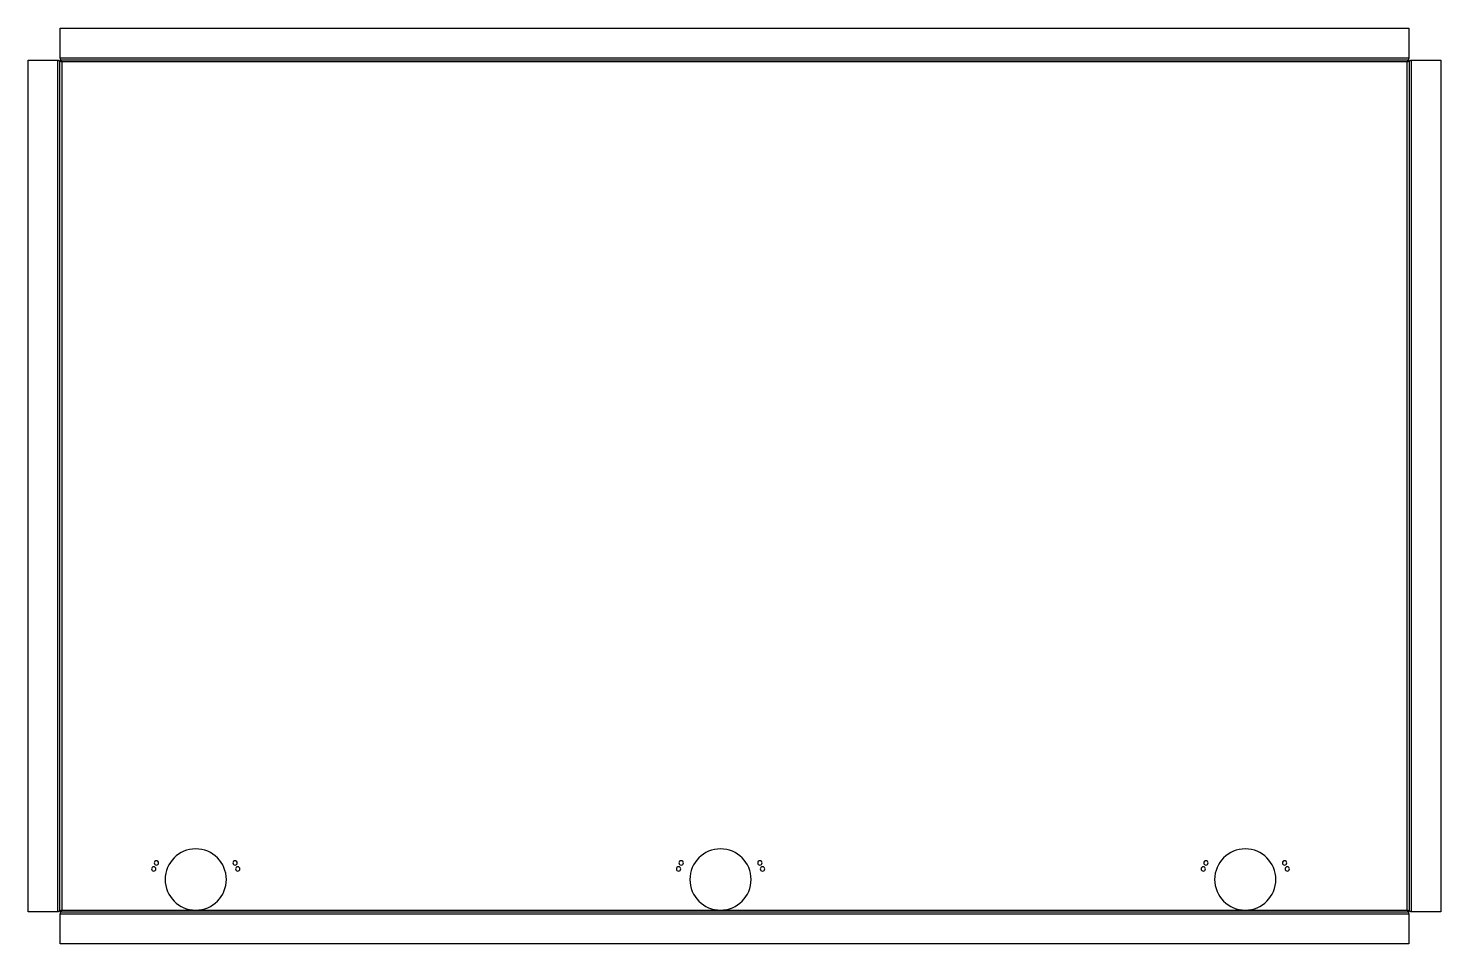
# Model space of a CAD drawing. Header units: millimetres. Extents: x -18 to 789, y 0 to 524.
import ezdxf

# ---------------------------------------------------------------- set-up
doc = ezdxf.new("R2010")
doc.units = ezdxf.units.MM

msp = doc.modelspace()

# ---------------------------------------------------------------- linework, layer by layer
at = {"layer": 'BEND'}
for p, q in [((-0.2, 18.63), (-0.2, 504.9)), ((0.29, 505.39), (770.57, 505.39)), ((771.06, 504.9), (771.06, 18.63)), ((770.57, 18.13), (0.29, 18.13))]:
    msp.add_line(p, q, dxfattribs=at)
at = {"layer": 'BEND_EXTENT'}
for p, q in [((-1.33, 18.33), (-1.33, 505.19)), ((0, 506.52), (770.86, 506.52)), ((0.93, 504.19), (0.93, 19.33)), ((769.86, 504.26), (1, 504.26)), ((769.93, 19.33), (769.93, 504.19)), ((772.19, 505.19), (772.19, 18.33)), ((770.86, 17), (0, 17)), ((1, 19.26), (77.43, 19.26)), ((77.43, 19.26), (377.43, 19.26)), ((377.43, 19.26), (677.43, 19.26)), ((677.43, 19.26), (769.86, 19.26))]:
    msp.add_line(p, q, dxfattribs=at)
at = {"layer": 'INTERIOR_PROFILES', "extrusion": (0, 0, -1)}
for centre, radius in [((-77.43, 36.76), 17.5), ((-377.43, 36.76), 17.5), ((-677.43, 36.76), 17.5), ((-53.43, 42.76), 1.25), ((-54.93, 46.26), 1.25), ((-99.93, 46.26), 1.25), ((-101.43, 42.76), 1.25), ((-353.43, 42.76), 1.25), ((-354.93, 46.26), 1.25), ((-399.93, 46.26), 1.25), ((-401.43, 42.76), 1.25), ((-653.43, 42.76), 1.25), ((-654.93, 46.26), 1.25), ((-699.93, 46.26), 1.25), ((-701.43, 42.76), 1.25)]:
    msp.add_circle(centre, radius, dxfattribs=at)
at = {"layer": 'OUTER_PROFILES'}
for p, q in [((0, 506.52), (0, 523.52)), ((0, 523.52), (770.86, 523.52)), ((770.86, 523.52), (770.86, 506.52)), ((-18.33, 18.33), (-18.33, 505.19)), ((-18.33, 505.19), (-1.33, 505.19)), ((772.19, 505.19), (789.19, 505.19)), ((789.19, 505.19), (789.19, 18.33)), ((-1.33, 18.33), (-18.33, 18.33)), ((0, 0), (0, 17)), ((770.86, 17), (770.86, 0)), ((789.19, 18.33), (772.19, 18.33)), ((770.86, 0), (0, 0))]:
    msp.add_line(p, q, dxfattribs=at)
for centre, start, end in [((0.96, 504.23), -135, 45), ((769.89, 504.23), 135, 315), ((0.96, 19.3), -45, 135), ((769.89, 19.3), 45, 225)]:
    msp.add_arc(centre, 0.05, start, end, dxfattribs=at)
for points, knots in [([(-1.33, 505.19), (-1.32, 505.19), (-1.31, 505.19), (-1.3, 505.19), (-1.28, 505.19), (-1.27, 505.19), (-1.26, 505.19), (-1.25, 505.19), (-1.24, 505.19), (-1.22, 505.19), (-1.21, 505.19), (-1.2, 505.19), (-1.19, 505.19), (-1.18, 505.19), (-1.17, 505.18), (-1.15, 505.18), (-1.14, 505.18), (-1.13, 505.18), (-1.12, 505.18), (-1.11, 505.18), (-1.09, 505.18), (-1.08, 505.18), (-1.07, 505.17), (-1.06, 505.17), (-1.05, 505.17), (-1.03, 505.17), (-1.02, 505.17), (-1.01, 505.17), (-1, 505.16), (-0.99, 505.16), (-0.97, 505.16), (-0.96, 505.16), (-0.95, 505.16), (-0.94, 505.15), (-0.93, 505.15), (-0.91, 505.15), (-0.9, 505.15), (-0.89, 505.14), (-0.88, 505.14), (-0.87, 505.14), (-0.85, 505.14), (-0.84, 505.13), (-0.83, 505.13), (-0.82, 505.13), (-0.81, 505.13), (-0.79, 505.12), (-0.78, 505.12), (-0.77, 505.12), (-0.76, 505.11), (-0.75, 505.11), (-0.73, 505.11), (-0.72, 505.1), (-0.71, 505.1), (-0.7, 505.1), (-0.69, 505.09), (-0.67, 505.09), (-0.66, 505.08), (-0.65, 505.08), (-0.64, 505.08), (-0.63, 505.07), (-0.61, 505.07), (-0.6, 505.07), (-0.59, 505.06), (-0.58, 505.06), (-0.57, 505.05), (-0.55, 505.05), (-0.54, 505.04), (-0.53, 505.04), (-0.52, 505.04), (-0.51, 505.03), (-0.49, 505.03), (-0.48, 505.02), (-0.47, 505.02), (-0.46, 505.01), (-0.45, 505.01), (-0.43, 505), (-0.42, 505), (-0.41, 504.99), (-0.4, 504.99), (-0.39, 504.98), (-0.38, 504.98), (-0.36, 504.97), (-0.35, 504.97), (-0.34, 504.96), (-0.33, 504.96), (-0.32, 504.95), (-0.3, 504.95), (-0.29, 504.94), (-0.28, 504.94), (-0.27, 504.93), (-0.26, 504.92), (-0.24, 504.92), (-0.23, 504.91), (-0.22, 504.91), (-0.21, 504.9), (-0.2, 504.9), (-0.18, 504.89), (-0.17, 504.88), (-0.16, 504.88), (-0.15, 504.87), (-0.14, 504.87), (-0.12, 504.86), (-0.11, 504.85), (-0.1, 504.85), (-0.09, 504.84), (-0.08, 504.83), (-0.06, 504.83), (-0.05, 504.82), (-0.04, 504.81), (-0.03, 504.81), (-0.02, 504.8), (0, 504.79), (0.01, 504.79), (0.02, 504.78), (0.03, 504.77), (0.04, 504.77), (0.06, 504.76), (0.07, 504.75), (0.08, 504.75), (0.09, 504.74), (0.1, 504.73), (0.12, 504.73), (0.13, 504.72), (0.14, 504.71), (0.15, 504.71), (0.16, 504.7), (0.18, 504.69), (0.19, 504.68), (0.2, 504.68), (0.21, 504.67), (0.22, 504.66), (0.24, 504.65), (0.25, 504.65), (0.26, 504.64), (0.27, 504.63), (0.28, 504.63), (0.3, 504.62), (0.31, 504.61), (0.32, 504.6), (0.33, 504.59), (0.34, 504.59), (0.35, 504.58), (0.37, 504.57), (0.38, 504.56), (0.39, 504.56), (0.4, 504.55), (0.41, 504.54), (0.43, 504.53), (0.44, 504.53), (0.45, 504.52), (0.46, 504.51), (0.47, 504.5), (0.49, 504.49), (0.5, 504.49), (0.51, 504.48), (0.52, 504.47), (0.53, 504.46), (0.55, 504.45), (0.56, 504.45), (0.57, 504.44), (0.58, 504.43), (0.59, 504.42), (0.61, 504.41), (0.62, 504.41), (0.63, 504.4), (0.64, 504.39), (0.65, 504.38), (0.67, 504.37), (0.68, 504.36), (0.69, 504.36), (0.7, 504.35), (0.71, 504.34), (0.73, 504.33), (0.74, 504.32), (0.75, 504.32), (0.76, 504.31), (0.77, 504.3), (0.79, 504.29), (0.8, 504.28), (0.81, 504.27), (0.83, 504.26)], [0, 0, 0, 0, 0.0025012, 0.0025012, 0.0025012, 0.0050093, 0.0050093, 0.0050093, 0.0075249, 0.0075249, 0.0075249, 0.0100549, 0.0100549, 0.0100549, 0.0125912, 0.0125912, 0.0125912, 0.0151324, 0.0151324, 0.0151324, 0.0176907, 0.0176907, 0.0176907, 0.0202511, 0.0202511, 0.0202511, 0.0228128, 0.0228128, 0.0228128, 0.0253951, 0.0253951, 0.0253951, 0.0279771, 0.0279771, 0.0279771, 0.0305651, 0.0305651, 0.0305651, 0.0331905, 0.0331905, 0.0331905, 0.0358272, 0.0358272, 0.0358272, 0.0384745, 0.0384745, 0.0384745, 0.0411619, 0.0411619, 0.0411619, 0.0438591, 0.0438591, 0.0438591, 0.0465656, 0.0465656, 0.0465656, 0.0493148, 0.0493148, 0.0493148, 0.0520729, 0.0520729, 0.0520729, 0.05484, 0.05484, 0.05484, 0.0576522, 0.0576522, 0.0576522, 0.060474, 0.060474, 0.060474, 0.0633071, 0.0633071, 0.0633071, 0.0661893, 0.0661893, 0.0661893, 0.0690828, 0.0690828, 0.0690828, 0.0719871, 0.0719871, 0.0719871, 0.0749406, 0.0749406, 0.0749406, 0.077905, 0.077905, 0.077905, 0.0808801, 0.0808801, 0.0808801, 0.0839045, 0.0839045, 0.0839045, 0.0869403, 0.0869403, 0.0869403, 0.0899878, 0.0899878, 0.0899878, 0.0930849, 0.0930849, 0.0930849, 0.0961951, 0.0961951, 0.0961951, 0.0993191, 0.0993191, 0.0993191, 0.1024921, 0.1024921, 0.1024921, 0.1056738, 0.1056738, 0.1056738, 0.1088633, 0.1088633, 0.1088633, 0.1120937, 0.1120937, 0.1120937, 0.1153314, 0.1153314, 0.1153314, 0.1185764, 0.1185764, 0.1185764, 0.1218587, 0.1218587, 0.1218587, 0.1251481, 0.1251481, 0.1251481, 0.1284446, 0.1284446, 0.1284446, 0.131775, 0.131775, 0.131775, 0.1351127, 0.1351127, 0.1351127, 0.1384579, 0.1384579, 0.1384579, 0.1418337, 0.1418337, 0.1418337, 0.1452175, 0.1452175, 0.1452175, 0.1486098, 0.1486098, 0.1486098, 0.1520295, 0.1520295, 0.1520295, 0.1554586, 0.1554586, 0.1554586, 0.1588971, 0.1588971, 0.1588971, 0.1623548, 0.1623548, 0.1623548, 0.165815, 0.165815, 0.165815, 0.1692778, 0.1692778, 0.1692778, 0.1727528, 0.1727528, 0.1727528, 0.1762299, 0.1762299, 0.1762299, 0.180272, 0.180272, 0.180272, 0.180272]), ([(0.93, 504.36), (0.92, 504.38), (0.91, 504.39), (0.9, 504.41), (0.89, 504.42), (0.88, 504.43), (0.88, 504.44), (0.87, 504.45), (0.86, 504.47), (0.85, 504.48), (0.84, 504.49), (0.83, 504.5), (0.83, 504.51), (0.82, 504.53), (0.81, 504.54), (0.8, 504.55), (0.79, 504.56), (0.79, 504.57), (0.78, 504.59), (0.77, 504.6), (0.76, 504.61), (0.75, 504.62), (0.75, 504.63), (0.74, 504.64), (0.73, 504.66), (0.72, 504.67), (0.71, 504.68), (0.71, 504.69), (0.7, 504.7), (0.69, 504.72), (0.68, 504.73), (0.67, 504.74), (0.67, 504.75), (0.66, 504.76), (0.65, 504.78), (0.64, 504.79), (0.63, 504.8), (0.63, 504.81), (0.62, 504.82), (0.61, 504.84), (0.6, 504.85), (0.6, 504.86), (0.59, 504.87), (0.58, 504.88), (0.57, 504.9), (0.57, 504.91), (0.56, 504.92), (0.55, 504.93), (0.54, 504.94), (0.54, 504.96), (0.53, 504.97), (0.52, 504.98), (0.51, 504.99), (0.51, 505), (0.5, 505.02), (0.49, 505.03), (0.49, 505.04), (0.48, 505.05), (0.47, 505.06), (0.46, 505.08), (0.46, 505.09), (0.45, 505.1), (0.44, 505.11), (0.44, 505.12), (0.43, 505.14), (0.42, 505.15), (0.42, 505.16), (0.41, 505.17), (0.4, 505.18), (0.4, 505.2), (0.39, 505.21), (0.38, 505.22), (0.38, 505.23), (0.37, 505.24), (0.36, 505.26), (0.36, 505.27), (0.35, 505.28), (0.34, 505.29), (0.34, 505.3), (0.33, 505.31), (0.33, 505.33), (0.32, 505.34), (0.31, 505.35), (0.31, 505.36), (0.3, 505.37), (0.3, 505.39), (0.29, 505.4), (0.28, 505.41), (0.28, 505.42), (0.27, 505.43), (0.27, 505.45), (0.26, 505.46), (0.26, 505.47), (0.25, 505.48), (0.24, 505.49), (0.24, 505.51), (0.23, 505.52), (0.23, 505.53), (0.22, 505.54), (0.22, 505.55), (0.21, 505.57), (0.21, 505.58), (0.2, 505.59), (0.2, 505.6), (0.19, 505.61), (0.19, 505.63), (0.18, 505.64), (0.18, 505.65), (0.17, 505.66), (0.17, 505.67), (0.16, 505.69), (0.16, 505.7), (0.16, 505.71), (0.15, 505.72), (0.15, 505.73), (0.14, 505.75), (0.14, 505.76), (0.13, 505.77), (0.13, 505.78), (0.13, 505.79), (0.12, 505.81), (0.12, 505.82), (0.11, 505.83), (0.11, 505.84), (0.11, 505.85), (0.1, 505.87), (0.1, 505.88), (0.1, 505.89), (0.09, 505.9), (0.09, 505.91), (0.09, 505.93), (0.08, 505.94), (0.08, 505.95), (0.08, 505.96), (0.07, 505.97), (0.07, 505.99), (0.07, 506), (0.06, 506.01), (0.06, 506.02), (0.06, 506.03), (0.05, 506.04), (0.05, 506.06), (0.05, 506.07), (0.05, 506.08), (0.04, 506.09), (0.04, 506.1), (0.04, 506.12), (0.04, 506.13), (0.04, 506.14), (0.03, 506.15), (0.03, 506.16), (0.03, 506.18), (0.03, 506.19), (0.03, 506.2), (0.02, 506.21), (0.02, 506.22), (0.02, 506.24), (0.02, 506.25), (0.02, 506.26), (0.02, 506.27), (0.01, 506.28), (0.01, 506.3), (0.01, 506.31), (0.01, 506.32), (0.01, 506.33), (0.01, 506.34), (0.01, 506.36), (0.01, 506.37), (0, 506.38), (0, 506.39), (0, 506.4), (0, 506.42), (0, 506.43), (0, 506.44), (0, 506.45), (0, 506.46), (0, 506.48), (0, 506.49), (0, 506.5), (0, 506.51), (0, 506.52)], [0.0100305, 0.0100305, 0.0100305, 0.0100305, 0.0141437, 0.0141437, 0.0141437, 0.0176909, 0.0176909, 0.0176909, 0.0212442, 0.0212442, 0.0212442, 0.0247933, 0.0247933, 0.0247933, 0.028348, 0.028348, 0.028348, 0.0319085, 0.0319085, 0.0319085, 0.03546, 0.03546, 0.03546, 0.0390174, 0.0390174, 0.0390174, 0.0425805, 0.0425805, 0.0425805, 0.0461298, 0.0461298, 0.0461298, 0.0496847, 0.0496847, 0.0496847, 0.0532453, 0.0532453, 0.0532453, 0.0567872, 0.0567872, 0.0567872, 0.0603347, 0.0603347, 0.0603347, 0.0638876, 0.0638876, 0.0638876, 0.0674172, 0.0674172, 0.0674172, 0.070952, 0.070952, 0.070952, 0.0744918, 0.0744918, 0.0744918, 0.078007, 0.078007, 0.078007, 0.0815391, 0.0815391, 0.0815391, 0.0850886, 0.0850886, 0.0850886, 0.0886186, 0.0886186, 0.0886186, 0.0921654, 0.0921654, 0.0921654, 0.0957288, 0.0957288, 0.0957288, 0.0992682, 0.0992682, 0.0992682, 0.1028233, 0.1028233, 0.1028233, 0.1063941, 0.1063941, 0.1063941, 0.1099367, 0.1099367, 0.1099367, 0.113494, 0.113494, 0.113494, 0.1170655, 0.1170655, 0.1170655, 0.1206053, 0.1206053, 0.1206053, 0.1241583, 0.1241583, 0.1241583, 0.1277238, 0.1277238, 0.1277238, 0.1312546, 0.1312546, 0.1312546, 0.1347966, 0.1347966, 0.1347966, 0.1383362, 0.1383362, 0.1383362, 0.1418171, 0.1418171, 0.1418171, 0.1452861, 0.1452861, 0.1452861, 0.1487434, 0.1487434, 0.1487434, 0.1521448, 0.1521448, 0.1521448, 0.1555348, 0.1555348, 0.1555348, 0.1589131, 0.1589131, 0.1589131, 0.1622383, 0.1622383, 0.1622383, 0.1655512, 0.1655512, 0.1655512, 0.1688511, 0.1688511, 0.1688511, 0.1721007, 0.1721007, 0.1721007, 0.1753361, 0.1753361, 0.1753361, 0.1785561, 0.1785561, 0.1785561, 0.1817357, 0.1817357, 0.1817357, 0.1849153, 0.1849153, 0.1849153, 0.1880939, 0.1880939, 0.1880939, 0.1912462, 0.1912462, 0.1912462, 0.1943956, 0.1943956, 0.1943956, 0.1975412, 0.1975412, 0.1975412, 0.2006648, 0.2006648, 0.2006648, 0.2037813, 0.2037813, 0.2037813, 0.2068888, 0.2068888, 0.2068888, 0.2099776, 0.2099776, 0.2099776, 0.2130562, 0.2130562, 0.2130562, 0.216126, 0.216126, 0.216126, 0.216126]), ([(0.83, 504.26), (0.84, 504.25), (0.85, 504.25), (0.86, 504.24), (0.87, 504.23), (0.88, 504.22), (0.89, 504.22), (0.91, 504.21), (0.92, 504.2), (0.93, 504.19)], [0.180272014, 0.180272014, 0.180272014, 0.180272014, 0.183194705, 0.183194705, 0.183194705, 0.186683305, 0.186683305, 0.186683305, 0.190175959, 0.190175959, 0.190175959, 0.190175959]), ([(1, 504.26), (0.99, 504.27), (0.98, 504.29), (0.98, 504.3), (0.97, 504.31), (0.96, 504.32), (0.95, 504.33), (0.94, 504.34), (0.94, 504.35), (0.93, 504.36)], [0, 0, 0, 0, 0.00352949, 0.00352949, 0.00352949, 0.00706338, 0.00706338, 0.00706338, 0.01003048, 0.01003048, 0.01003048, 0.01003048]), ([(769.93, 504.36), (769.92, 504.35), (769.92, 504.34), (769.91, 504.33), (769.9, 504.32), (769.89, 504.31), (769.88, 504.3), (769.88, 504.29), (769.87, 504.27), (769.86, 504.26)], [0.180272001, 0.180272001, 0.180272001, 0.180272001, 0.183194691, 0.183194691, 0.183194691, 0.186683291, 0.186683291, 0.186683291, 0.190175945, 0.190175945, 0.190175945, 0.190175945]), ([(770.86, 506.52), (770.86, 506.51), (770.86, 506.5), (770.86, 506.49), (770.86, 506.48), (770.86, 506.46), (770.86, 506.45), (770.86, 506.44), (770.86, 506.43), (770.86, 506.42), (770.86, 506.4), (770.85, 506.39), (770.85, 506.38), (770.85, 506.37), (770.85, 506.36), (770.85, 506.34), (770.85, 506.33), (770.85, 506.32), (770.85, 506.31), (770.85, 506.3), (770.84, 506.28), (770.84, 506.27), (770.84, 506.26), (770.84, 506.25), (770.84, 506.24), (770.84, 506.22), (770.84, 506.21), (770.83, 506.2), (770.83, 506.19), (770.83, 506.18), (770.83, 506.16), (770.83, 506.15), (770.82, 506.14), (770.82, 506.13), (770.82, 506.12), (770.82, 506.1), (770.81, 506.09), (770.81, 506.08), (770.81, 506.07), (770.81, 506.06), (770.8, 506.04), (770.8, 506.03), (770.8, 506.02), (770.8, 506.01), (770.79, 506), (770.79, 505.99), (770.79, 505.97), (770.78, 505.96), (770.78, 505.95), (770.78, 505.94), (770.77, 505.93), (770.77, 505.91), (770.77, 505.9), (770.76, 505.89), (770.76, 505.88), (770.76, 505.87), (770.75, 505.85), (770.75, 505.84), (770.74, 505.83), (770.74, 505.82), (770.74, 505.81), (770.73, 505.79), (770.73, 505.78), (770.72, 505.77), (770.72, 505.76), (770.72, 505.75), (770.71, 505.73), (770.71, 505.72), (770.7, 505.71), (770.7, 505.7), (770.69, 505.69), (770.69, 505.67), (770.68, 505.66), (770.68, 505.65), (770.68, 505.64), (770.67, 505.63), (770.67, 505.61), (770.66, 505.6), (770.66, 505.59), (770.65, 505.58), (770.65, 505.57), (770.64, 505.55), (770.64, 505.54), (770.63, 505.53), (770.62, 505.52), (770.62, 505.51), (770.61, 505.49), (770.61, 505.48), (770.6, 505.47), (770.6, 505.46), (770.59, 505.45), (770.59, 505.43), (770.58, 505.42), (770.57, 505.41), (770.57, 505.4), (770.56, 505.39), (770.56, 505.37), (770.55, 505.36), (770.54, 505.35), (770.54, 505.34), (770.53, 505.33), (770.53, 505.31), (770.52, 505.3), (770.51, 505.29), (770.51, 505.28), (770.5, 505.27), (770.49, 505.26), (770.49, 505.24), (770.48, 505.23), (770.48, 505.22), (770.47, 505.21), (770.46, 505.2), (770.46, 505.18), (770.45, 505.17), (770.44, 505.16), (770.44, 505.15), (770.43, 505.14), (770.42, 505.12), (770.41, 505.11), (770.41, 505.1), (770.4, 505.09), (770.39, 505.08), (770.39, 505.06), (770.38, 505.05), (770.37, 505.04), (770.37, 505.03), (770.36, 505.02), (770.35, 505), (770.34, 504.99), (770.34, 504.98), (770.33, 504.97), (770.32, 504.96), (770.31, 504.94), (770.31, 504.93), (770.3, 504.92), (770.29, 504.91), (770.28, 504.9), (770.28, 504.88), (770.27, 504.87), (770.26, 504.86), (770.25, 504.85), (770.25, 504.84), (770.24, 504.82), (770.23, 504.81), (770.22, 504.8), (770.22, 504.79), (770.21, 504.78), (770.2, 504.76), (770.19, 504.75), (770.18, 504.74), (770.18, 504.73), (770.17, 504.72), (770.16, 504.7), (770.15, 504.69), (770.15, 504.68), (770.14, 504.67), (770.13, 504.66), (770.12, 504.64), (770.11, 504.63), (770.11, 504.62), (770.1, 504.61), (770.09, 504.6), (770.08, 504.59), (770.07, 504.57), (770.06, 504.56), (770.06, 504.55), (770.05, 504.54), (770.04, 504.53), (770.03, 504.51), (770.02, 504.5), (770.02, 504.49), (770.01, 504.48), (770, 504.47), (769.99, 504.45), (769.98, 504.44), (769.97, 504.43), (769.97, 504.42), (769.96, 504.41), (769.95, 504.39), (769.94, 504.38), (769.93, 504.36)], [0, 0, 0, 0, 0.0025012, 0.0025012, 0.0025012, 0.0050093, 0.0050093, 0.0050093, 0.0075249, 0.0075249, 0.0075249, 0.0100549, 0.0100549, 0.0100549, 0.0125912, 0.0125912, 0.0125912, 0.0151324, 0.0151324, 0.0151324, 0.0176907, 0.0176907, 0.0176907, 0.0202511, 0.0202511, 0.0202511, 0.0228128, 0.0228128, 0.0228128, 0.0253951, 0.0253951, 0.0253951, 0.0279771, 0.0279771, 0.0279771, 0.0305651, 0.0305651, 0.0305651, 0.0331905, 0.0331905, 0.0331905, 0.0358272, 0.0358272, 0.0358272, 0.0384745, 0.0384745, 0.0384745, 0.0411619, 0.0411619, 0.0411619, 0.0438591, 0.0438591, 0.0438591, 0.0465656, 0.0465656, 0.0465656, 0.0493148, 0.0493148, 0.0493148, 0.0520729, 0.0520729, 0.0520729, 0.05484, 0.05484, 0.05484, 0.0576522, 0.0576522, 0.0576522, 0.060474, 0.060474, 0.060474, 0.0633071, 0.0633071, 0.0633071, 0.0661893, 0.0661893, 0.0661893, 0.0690828, 0.0690828, 0.0690828, 0.0719871, 0.0719871, 0.0719871, 0.0749406, 0.0749406, 0.0749406, 0.077905, 0.077905, 0.077905, 0.0808801, 0.0808801, 0.0808801, 0.0839045, 0.0839045, 0.0839045, 0.0869403, 0.0869403, 0.0869403, 0.0899878, 0.0899878, 0.0899878, 0.0930849, 0.0930849, 0.0930849, 0.0961951, 0.0961951, 0.0961951, 0.0993191, 0.0993191, 0.0993191, 0.1024921, 0.1024921, 0.1024921, 0.1056738, 0.1056738, 0.1056738, 0.1088633, 0.1088633, 0.1088633, 0.1120936, 0.1120936, 0.1120936, 0.1153314, 0.1153314, 0.1153314, 0.1185764, 0.1185764, 0.1185764, 0.1218587, 0.1218587, 0.1218587, 0.1251481, 0.1251481, 0.1251481, 0.1284446, 0.1284446, 0.1284446, 0.131775, 0.131775, 0.131775, 0.1351127, 0.1351127, 0.1351127, 0.1384579, 0.1384579, 0.1384579, 0.1418337, 0.1418337, 0.1418337, 0.1452175, 0.1452175, 0.1452175, 0.1486097, 0.1486097, 0.1486097, 0.1520295, 0.1520295, 0.1520295, 0.1554586, 0.1554586, 0.1554586, 0.1588971, 0.1588971, 0.1588971, 0.1623548, 0.1623548, 0.1623548, 0.165815, 0.165815, 0.165815, 0.1692778, 0.1692778, 0.1692778, 0.1727528, 0.1727528, 0.1727528, 0.1762299, 0.1762299, 0.1762299, 0.180272, 0.180272, 0.180272, 0.180272]), ([(769.93, 504.19), (769.94, 504.2), (769.95, 504.21), (769.97, 504.22), (769.98, 504.22), (769.99, 504.23), (770, 504.24), (770.01, 504.25), (770.02, 504.25), (770.03, 504.26)], [0, 0, 0, 0, 0.00352949, 0.00352949, 0.00352949, 0.00706338, 0.00706338, 0.00706338, 0.01003048, 0.01003048, 0.01003048, 0.01003048]), ([(770.03, 504.26), (770.05, 504.27), (770.06, 504.28), (770.07, 504.29), (770.08, 504.3), (770.1, 504.31), (770.11, 504.32), (770.12, 504.32), (770.13, 504.33), (770.14, 504.34), (770.16, 504.35), (770.17, 504.36), (770.18, 504.36), (770.19, 504.37), (770.2, 504.38), (770.22, 504.39), (770.23, 504.4), (770.24, 504.41), (770.25, 504.41), (770.26, 504.42), (770.28, 504.43), (770.29, 504.44), (770.3, 504.45), (770.31, 504.45), (770.32, 504.46), (770.34, 504.47), (770.35, 504.48), (770.36, 504.49), (770.37, 504.49), (770.38, 504.5), (770.4, 504.51), (770.41, 504.52), (770.42, 504.53), (770.43, 504.53), (770.44, 504.54), (770.46, 504.55), (770.47, 504.56), (770.48, 504.56), (770.49, 504.57), (770.5, 504.58), (770.52, 504.59), (770.53, 504.59), (770.54, 504.6), (770.55, 504.61), (770.56, 504.62), (770.58, 504.63), (770.59, 504.63), (770.6, 504.64), (770.61, 504.65), (770.62, 504.65), (770.64, 504.66), (770.65, 504.67), (770.66, 504.68), (770.67, 504.68), (770.68, 504.69), (770.7, 504.7), (770.71, 504.71), (770.72, 504.71), (770.73, 504.72), (770.74, 504.73), (770.75, 504.73), (770.77, 504.74), (770.78, 504.75), (770.79, 504.75), (770.8, 504.76), (770.81, 504.77), (770.83, 504.77), (770.84, 504.78), (770.85, 504.79), (770.86, 504.79), (770.87, 504.8), (770.89, 504.81), (770.9, 504.81), (770.91, 504.82), (770.92, 504.83), (770.93, 504.83), (770.95, 504.84), (770.96, 504.85), (770.97, 504.85), (770.98, 504.86), (770.99, 504.87), (771.01, 504.87), (771.02, 504.88), (771.03, 504.88), (771.04, 504.89), (771.05, 504.9), (771.07, 504.9), (771.08, 504.91), (771.09, 504.91), (771.1, 504.92), (771.11, 504.92), (771.13, 504.93), (771.14, 504.94), (771.15, 504.94), (771.16, 504.95), (771.17, 504.95), (771.19, 504.96), (771.2, 504.96), (771.21, 504.97), (771.22, 504.97), (771.23, 504.98), (771.25, 504.98), (771.26, 504.99), (771.27, 504.99), (771.28, 505), (771.29, 505), (771.31, 505.01), (771.32, 505.01), (771.33, 505.02), (771.34, 505.02), (771.35, 505.03), (771.37, 505.03), (771.38, 505.04), (771.39, 505.04), (771.4, 505.04), (771.41, 505.05), (771.43, 505.05), (771.44, 505.06), (771.45, 505.06), (771.46, 505.07), (771.47, 505.07), (771.48, 505.07), (771.5, 505.08), (771.51, 505.08), (771.52, 505.08), (771.53, 505.09), (771.54, 505.09), (771.56, 505.1), (771.57, 505.1), (771.58, 505.1), (771.59, 505.11), (771.6, 505.11), (771.62, 505.11), (771.63, 505.12), (771.64, 505.12), (771.65, 505.12), (771.66, 505.13), (771.68, 505.13), (771.69, 505.13), (771.7, 505.13), (771.71, 505.14), (771.72, 505.14), (771.74, 505.14), (771.75, 505.14), (771.76, 505.15), (771.77, 505.15), (771.78, 505.15), (771.8, 505.15), (771.81, 505.16), (771.82, 505.16), (771.83, 505.16), (771.84, 505.16), (771.86, 505.16), (771.87, 505.17), (771.88, 505.17), (771.89, 505.17), (771.9, 505.17), (771.92, 505.17), (771.93, 505.17), (771.94, 505.18), (771.95, 505.18), (771.96, 505.18), (771.98, 505.18), (771.99, 505.18), (772, 505.18), (772.01, 505.18), (772.02, 505.18), (772.04, 505.19), (772.05, 505.19), (772.06, 505.19), (772.07, 505.19), (772.08, 505.19), (772.1, 505.19), (772.11, 505.19), (772.12, 505.19), (772.13, 505.19), (772.14, 505.19), (772.16, 505.19), (772.17, 505.19), (772.18, 505.19), (772.19, 505.19)], [0.0100305, 0.0100305, 0.0100305, 0.0100305, 0.0141437, 0.0141437, 0.0141437, 0.0176909, 0.0176909, 0.0176909, 0.0212442, 0.0212442, 0.0212442, 0.0247933, 0.0247933, 0.0247933, 0.028348, 0.028348, 0.028348, 0.0319085, 0.0319085, 0.0319085, 0.03546, 0.03546, 0.03546, 0.0390174, 0.0390174, 0.0390174, 0.0425805, 0.0425805, 0.0425805, 0.0461298, 0.0461298, 0.0461298, 0.0496847, 0.0496847, 0.0496847, 0.0532453, 0.0532453, 0.0532453, 0.0567872, 0.0567872, 0.0567872, 0.0603347, 0.0603347, 0.0603347, 0.0638876, 0.0638876, 0.0638876, 0.0674172, 0.0674172, 0.0674172, 0.070952, 0.070952, 0.070952, 0.0744918, 0.0744918, 0.0744918, 0.078007, 0.078007, 0.078007, 0.0815391, 0.0815391, 0.0815391, 0.0850886, 0.0850886, 0.0850886, 0.0886186, 0.0886186, 0.0886186, 0.0921654, 0.0921654, 0.0921654, 0.0957288, 0.0957288, 0.0957288, 0.0992682, 0.0992682, 0.0992682, 0.1028234, 0.1028234, 0.1028234, 0.1063941, 0.1063941, 0.1063941, 0.1099368, 0.1099368, 0.1099368, 0.113494, 0.113494, 0.113494, 0.1170655, 0.1170655, 0.1170655, 0.1206054, 0.1206054, 0.1206054, 0.1241583, 0.1241583, 0.1241583, 0.1277238, 0.1277238, 0.1277238, 0.1312546, 0.1312546, 0.1312546, 0.1347966, 0.1347966, 0.1347966, 0.1383362, 0.1383362, 0.1383362, 0.1418171, 0.1418171, 0.1418171, 0.1452861, 0.1452861, 0.1452861, 0.1487434, 0.1487434, 0.1487434, 0.1521448, 0.1521448, 0.1521448, 0.1555348, 0.1555348, 0.1555348, 0.1589131, 0.1589131, 0.1589131, 0.1622383, 0.1622383, 0.1622383, 0.1655512, 0.1655512, 0.1655512, 0.1688511, 0.1688511, 0.1688511, 0.1721007, 0.1721007, 0.1721007, 0.1753361, 0.1753361, 0.1753361, 0.1785562, 0.1785562, 0.1785562, 0.1817358, 0.1817358, 0.1817358, 0.1849153, 0.1849153, 0.1849153, 0.188094, 0.188094, 0.188094, 0.1912462, 0.1912462, 0.1912462, 0.1943956, 0.1943956, 0.1943956, 0.1975412, 0.1975412, 0.1975412, 0.2006648, 0.2006648, 0.2006648, 0.2037813, 0.2037813, 0.2037813, 0.2068889, 0.2068889, 0.2068889, 0.2099777, 0.2099777, 0.2099777, 0.2130562, 0.2130562, 0.2130562, 0.216126, 0.216126, 0.216126, 0.216126]), ([(0.83, 19.26), (0.81, 19.25), (0.8, 19.24), (0.79, 19.23), (0.77, 19.22), (0.76, 19.22), (0.75, 19.21), (0.74, 19.2), (0.73, 19.19), (0.71, 19.18), (0.7, 19.18), (0.69, 19.17), (0.68, 19.16), (0.67, 19.15), (0.65, 19.14), (0.64, 19.13), (0.63, 19.13), (0.62, 19.12), (0.61, 19.11), (0.59, 19.1), (0.58, 19.09), (0.57, 19.09), (0.56, 19.08), (0.55, 19.07), (0.53, 19.06), (0.52, 19.05), (0.51, 19.05), (0.5, 19.04), (0.49, 19.03), (0.47, 19.02), (0.46, 19.01), (0.45, 19.01), (0.44, 19), (0.43, 18.99), (0.41, 18.98), (0.4, 18.98), (0.39, 18.97), (0.38, 18.96), (0.37, 18.95), (0.35, 18.94), (0.34, 18.94), (0.33, 18.93), (0.32, 18.92), (0.31, 18.91), (0.3, 18.91), (0.28, 18.9), (0.27, 18.89), (0.26, 18.88), (0.25, 18.88), (0.24, 18.87), (0.22, 18.86), (0.21, 18.85), (0.2, 18.85), (0.19, 18.84), (0.18, 18.83), (0.16, 18.83), (0.15, 18.82), (0.14, 18.81), (0.13, 18.8), (0.12, 18.8), (0.1, 18.79), (0.09, 18.78), (0.08, 18.78), (0.07, 18.77), (0.06, 18.76), (0.04, 18.76), (0.03, 18.75), (0.02, 18.74), (0.01, 18.74), (0, 18.73), (-0.02, 18.72), (-0.03, 18.72), (-0.04, 18.71), (-0.05, 18.7), (-0.06, 18.7), (-0.08, 18.69), (-0.09, 18.68), (-0.1, 18.68), (-0.11, 18.67), (-0.12, 18.66), (-0.14, 18.66), (-0.15, 18.65), (-0.16, 18.65), (-0.17, 18.64), (-0.18, 18.63), (-0.2, 18.63), (-0.21, 18.62), (-0.22, 18.62), (-0.23, 18.61), (-0.24, 18.61), (-0.26, 18.6), (-0.27, 18.59), (-0.28, 18.59), (-0.29, 18.58), (-0.3, 18.58), (-0.32, 18.57), (-0.33, 18.57), (-0.34, 18.56), (-0.35, 18.56), (-0.36, 18.55), (-0.38, 18.55), (-0.39, 18.54), (-0.4, 18.54), (-0.41, 18.53), (-0.42, 18.53), (-0.43, 18.52), (-0.45, 18.52), (-0.46, 18.51), (-0.47, 18.51), (-0.48, 18.5), (-0.49, 18.5), (-0.51, 18.49), (-0.52, 18.49), (-0.53, 18.48), (-0.54, 18.48), (-0.55, 18.48), (-0.57, 18.47), (-0.58, 18.47), (-0.59, 18.46), (-0.6, 18.46), (-0.61, 18.45), (-0.63, 18.45), (-0.64, 18.45), (-0.65, 18.44), (-0.66, 18.44), (-0.67, 18.44), (-0.69, 18.43), (-0.7, 18.43), (-0.71, 18.42), (-0.72, 18.42), (-0.73, 18.42), (-0.75, 18.41), (-0.76, 18.41), (-0.77, 18.41), (-0.78, 18.4), (-0.79, 18.4), (-0.81, 18.4), (-0.82, 18.4), (-0.83, 18.39), (-0.84, 18.39), (-0.85, 18.39), (-0.87, 18.38), (-0.88, 18.38), (-0.89, 18.38), (-0.9, 18.38), (-0.91, 18.37), (-0.93, 18.37), (-0.94, 18.37), (-0.95, 18.37), (-0.96, 18.37), (-0.97, 18.36), (-0.99, 18.36), (-1, 18.36), (-1.01, 18.36), (-1.02, 18.36), (-1.03, 18.35), (-1.05, 18.35), (-1.06, 18.35), (-1.07, 18.35), (-1.08, 18.35), (-1.09, 18.35), (-1.11, 18.35), (-1.12, 18.34), (-1.13, 18.34), (-1.14, 18.34), (-1.15, 18.34), (-1.17, 18.34), (-1.18, 18.34), (-1.19, 18.34), (-1.2, 18.34), (-1.21, 18.34), (-1.22, 18.34), (-1.24, 18.33), (-1.25, 18.33), (-1.26, 18.33), (-1.27, 18.33), (-1.28, 18.33), (-1.3, 18.33), (-1.31, 18.33), (-1.32, 18.33), (-1.33, 18.33)], [0.0100305, 0.0100305, 0.0100305, 0.0100305, 0.0141437, 0.0141437, 0.0141437, 0.0176909, 0.0176909, 0.0176909, 0.0212442, 0.0212442, 0.0212442, 0.0247933, 0.0247933, 0.0247933, 0.028348, 0.028348, 0.028348, 0.0319085, 0.0319085, 0.0319085, 0.03546, 0.03546, 0.03546, 0.0390174, 0.0390174, 0.0390174, 0.0425805, 0.0425805, 0.0425805, 0.0461298, 0.0461298, 0.0461298, 0.0496847, 0.0496847, 0.0496847, 0.0532453, 0.0532453, 0.0532453, 0.0567872, 0.0567872, 0.0567872, 0.0603347, 0.0603347, 0.0603347, 0.0638876, 0.0638876, 0.0638876, 0.0674172, 0.0674172, 0.0674172, 0.070952, 0.070952, 0.070952, 0.0744918, 0.0744918, 0.0744918, 0.078007, 0.078007, 0.078007, 0.0815391, 0.0815391, 0.0815391, 0.0850886, 0.0850886, 0.0850886, 0.0886186, 0.0886186, 0.0886186, 0.0921654, 0.0921654, 0.0921654, 0.0957288, 0.0957288, 0.0957288, 0.0992682, 0.0992682, 0.0992682, 0.1028234, 0.1028234, 0.1028234, 0.1063941, 0.1063941, 0.1063941, 0.1099368, 0.1099368, 0.1099368, 0.113494, 0.113494, 0.113494, 0.1170655, 0.1170655, 0.1170655, 0.1206054, 0.1206054, 0.1206054, 0.1241583, 0.1241583, 0.1241583, 0.1277238, 0.1277238, 0.1277238, 0.1312546, 0.1312546, 0.1312546, 0.1347966, 0.1347966, 0.1347966, 0.1383362, 0.1383362, 0.1383362, 0.1418171, 0.1418171, 0.1418171, 0.1452861, 0.1452861, 0.1452861, 0.1487434, 0.1487434, 0.1487434, 0.1521448, 0.1521448, 0.1521448, 0.1555348, 0.1555348, 0.1555348, 0.1589131, 0.1589131, 0.1589131, 0.1622383, 0.1622383, 0.1622383, 0.1655512, 0.1655512, 0.1655512, 0.1688511, 0.1688511, 0.1688511, 0.1721007, 0.1721007, 0.1721007, 0.1753361, 0.1753361, 0.1753361, 0.1785562, 0.1785562, 0.1785562, 0.1817358, 0.1817358, 0.1817358, 0.1849153, 0.1849153, 0.1849153, 0.188094, 0.188094, 0.188094, 0.1912462, 0.1912462, 0.1912462, 0.1943956, 0.1943956, 0.1943956, 0.1975412, 0.1975412, 0.1975412, 0.2006648, 0.2006648, 0.2006648, 0.2037813, 0.2037813, 0.2037813, 0.2068889, 0.2068889, 0.2068889, 0.2099777, 0.2099777, 0.2099777, 0.2130562, 0.2130562, 0.2130562, 0.216126, 0.216126, 0.216126, 0.216126]), ([(0, 17), (0, 17.01), (0, 17.02), (0, 17.04), (0, 17.05), (0, 17.06), (0, 17.07), (0, 17.08), (0, 17.1), (0, 17.11), (0, 17.12), (0, 17.13), (0, 17.14), (0.01, 17.16), (0.01, 17.17), (0.01, 17.18), (0.01, 17.19), (0.01, 17.2), (0.01, 17.22), (0.01, 17.23), (0.01, 17.24), (0.02, 17.25), (0.02, 17.26), (0.02, 17.28), (0.02, 17.29), (0.02, 17.3), (0.02, 17.31), (0.03, 17.32), (0.03, 17.34), (0.03, 17.35), (0.03, 17.36), (0.03, 17.37), (0.04, 17.38), (0.04, 17.4), (0.04, 17.41), (0.04, 17.42), (0.04, 17.43), (0.05, 17.44), (0.05, 17.45), (0.05, 17.47), (0.05, 17.48), (0.06, 17.49), (0.06, 17.5), (0.06, 17.51), (0.07, 17.53), (0.07, 17.54), (0.07, 17.55), (0.08, 17.56), (0.08, 17.57), (0.08, 17.59), (0.09, 17.6), (0.09, 17.61), (0.09, 17.62), (0.1, 17.63), (0.1, 17.65), (0.1, 17.66), (0.11, 17.67), (0.11, 17.68), (0.11, 17.69), (0.12, 17.71), (0.12, 17.72), (0.13, 17.73), (0.13, 17.74), (0.13, 17.75), (0.14, 17.77), (0.14, 17.78), (0.15, 17.79), (0.15, 17.8), (0.16, 17.81), (0.16, 17.83), (0.16, 17.84), (0.17, 17.85), (0.17, 17.86), (0.18, 17.87), (0.18, 17.89), (0.19, 17.9), (0.19, 17.91), (0.2, 17.92), (0.2, 17.93), (0.21, 17.95), (0.21, 17.96), (0.22, 17.97), (0.22, 17.98), (0.23, 17.99), (0.23, 18.01), (0.24, 18.02), (0.24, 18.03), (0.25, 18.04), (0.26, 18.05), (0.26, 18.07), (0.27, 18.08), (0.27, 18.09), (0.28, 18.1), (0.28, 18.11), (0.29, 18.13), (0.3, 18.14), (0.3, 18.15), (0.31, 18.16), (0.31, 18.17), (0.32, 18.18), (0.33, 18.2), (0.33, 18.21), (0.34, 18.22), (0.34, 18.23), (0.35, 18.24), (0.36, 18.26), (0.36, 18.27), (0.37, 18.28), (0.38, 18.29), (0.38, 18.3), (0.39, 18.32), (0.4, 18.33), (0.4, 18.34), (0.41, 18.35), (0.42, 18.36), (0.42, 18.38), (0.43, 18.39), (0.44, 18.4), (0.44, 18.41), (0.45, 18.42), (0.46, 18.44), (0.46, 18.45), (0.47, 18.46), (0.48, 18.47), (0.49, 18.48), (0.49, 18.5), (0.5, 18.51), (0.51, 18.52), (0.51, 18.53), (0.52, 18.54), (0.53, 18.56), (0.54, 18.57), (0.54, 18.58), (0.55, 18.59), (0.56, 18.6), (0.57, 18.62), (0.57, 18.63), (0.58, 18.64), (0.59, 18.65), (0.6, 18.66), (0.6, 18.68), (0.61, 18.69), (0.62, 18.7), (0.63, 18.71), (0.63, 18.72), (0.64, 18.74), (0.65, 18.75), (0.66, 18.76), (0.67, 18.77), (0.67, 18.78), (0.68, 18.8), (0.69, 18.81), (0.7, 18.82), (0.71, 18.83), (0.71, 18.84), (0.72, 18.86), (0.73, 18.87), (0.74, 18.88), (0.75, 18.89), (0.75, 18.9), (0.76, 18.91), (0.77, 18.93), (0.78, 18.94), (0.79, 18.95), (0.79, 18.96), (0.8, 18.97), (0.81, 18.99), (0.82, 19), (0.83, 19.01), (0.83, 19.02), (0.84, 19.03), (0.85, 19.05), (0.86, 19.06), (0.87, 19.07), (0.88, 19.08), (0.88, 19.09), (0.89, 19.11), (0.9, 19.12), (0.91, 19.13), (0.92, 19.15), (0.93, 19.16)], [0, 0, 0, 0, 0.0025012, 0.0025012, 0.0025012, 0.0050093, 0.0050093, 0.0050093, 0.0075249, 0.0075249, 0.0075249, 0.0100549, 0.0100549, 0.0100549, 0.0125912, 0.0125912, 0.0125912, 0.0151324, 0.0151324, 0.0151324, 0.0176907, 0.0176907, 0.0176907, 0.0202511, 0.0202511, 0.0202511, 0.0228128, 0.0228128, 0.0228128, 0.0253951, 0.0253951, 0.0253951, 0.0279771, 0.0279771, 0.0279771, 0.0305651, 0.0305651, 0.0305651, 0.0331905, 0.0331905, 0.0331905, 0.0358272, 0.0358272, 0.0358272, 0.0384745, 0.0384745, 0.0384745, 0.0411619, 0.0411619, 0.0411619, 0.0438591, 0.0438591, 0.0438591, 0.0465656, 0.0465656, 0.0465656, 0.0493148, 0.0493148, 0.0493148, 0.0520729, 0.0520729, 0.0520729, 0.05484, 0.05484, 0.05484, 0.0576522, 0.0576522, 0.0576522, 0.060474, 0.060474, 0.060474, 0.0633071, 0.0633071, 0.0633071, 0.0661893, 0.0661893, 0.0661893, 0.0690828, 0.0690828, 0.0690828, 0.0719871, 0.0719871, 0.0719871, 0.0749406, 0.0749406, 0.0749406, 0.077905, 0.077905, 0.077905, 0.0808801, 0.0808801, 0.0808801, 0.0839045, 0.0839045, 0.0839045, 0.0869403, 0.0869403, 0.0869403, 0.0899878, 0.0899878, 0.0899878, 0.0930849, 0.0930849, 0.0930849, 0.0961951, 0.0961951, 0.0961951, 0.0993191, 0.0993191, 0.0993191, 0.1024921, 0.1024921, 0.1024921, 0.1056738, 0.1056738, 0.1056738, 0.1088633, 0.1088633, 0.1088633, 0.1120936, 0.1120936, 0.1120936, 0.1153314, 0.1153314, 0.1153314, 0.1185764, 0.1185764, 0.1185764, 0.1218587, 0.1218587, 0.1218587, 0.1251481, 0.1251481, 0.1251481, 0.1284446, 0.1284446, 0.1284446, 0.131775, 0.131775, 0.131775, 0.1351127, 0.1351127, 0.1351127, 0.1384579, 0.1384579, 0.1384579, 0.1418337, 0.1418337, 0.1418337, 0.1452175, 0.1452175, 0.1452175, 0.1486097, 0.1486097, 0.1486097, 0.1520295, 0.1520295, 0.1520295, 0.1554586, 0.1554586, 0.1554586, 0.1588971, 0.1588971, 0.1588971, 0.1623548, 0.1623548, 0.1623548, 0.165815, 0.165815, 0.165815, 0.1692778, 0.1692778, 0.1692778, 0.1727528, 0.1727528, 0.1727528, 0.1762299, 0.1762299, 0.1762299, 0.180272, 0.180272, 0.180272, 0.180272]), ([(0.93, 19.33), (0.92, 19.32), (0.91, 19.32), (0.89, 19.31), (0.88, 19.3), (0.87, 19.29), (0.86, 19.28), (0.85, 19.28), (0.84, 19.27), (0.83, 19.26)], [0, 0, 0, 0, 0.00352949, 0.00352949, 0.00352949, 0.00706338, 0.00706338, 0.00706338, 0.01003048, 0.01003048, 0.01003048, 0.01003048]), ([(0.93, 19.16), (0.94, 19.17), (0.94, 19.18), (0.95, 19.19), (0.96, 19.2), (0.97, 19.21), (0.98, 19.23), (0.98, 19.24), (0.99, 19.25), (1, 19.26)], [0.180272001, 0.180272001, 0.180272001, 0.180272001, 0.183194691, 0.183194691, 0.183194691, 0.18668329, 0.18668329, 0.18668329, 0.190175944, 0.190175944, 0.190175944, 0.190175944]), ([(769.86, 19.26), (769.87, 19.25), (769.88, 19.24), (769.88, 19.23), (769.89, 19.21), (769.9, 19.2), (769.91, 19.19), (769.92, 19.18), (769.92, 19.17), (769.93, 19.16)], [0, 0, 0, 0, 0.00352949, 0.00352949, 0.00352949, 0.00706338, 0.00706338, 0.00706338, 0.01003048, 0.01003048, 0.01003048, 0.01003048]), ([(770.03, 19.26), (770.02, 19.27), (770.01, 19.28), (770, 19.28), (769.99, 19.29), (769.98, 19.3), (769.97, 19.31), (769.95, 19.32), (769.94, 19.32), (769.93, 19.33)], [0.180272015, 0.180272015, 0.180272015, 0.180272015, 0.183194705, 0.183194705, 0.183194705, 0.186683305, 0.186683305, 0.186683305, 0.190175959, 0.190175959, 0.190175959, 0.190175959]), ([(769.93, 19.16), (769.94, 19.15), (769.95, 19.13), (769.96, 19.12), (769.97, 19.11), (769.97, 19.09), (769.98, 19.08), (769.99, 19.07), (770, 19.06), (770.01, 19.05), (770.02, 19.03), (770.02, 19.02), (770.03, 19.01), (770.04, 19), (770.05, 18.99), (770.06, 18.97), (770.06, 18.96), (770.07, 18.95), (770.08, 18.94), (770.09, 18.93), (770.1, 18.91), (770.11, 18.9), (770.11, 18.89), (770.12, 18.88), (770.13, 18.87), (770.14, 18.86), (770.15, 18.84), (770.15, 18.83), (770.16, 18.82), (770.17, 18.81), (770.18, 18.8), (770.18, 18.78), (770.19, 18.77), (770.2, 18.76), (770.21, 18.75), (770.22, 18.74), (770.22, 18.72), (770.23, 18.71), (770.24, 18.7), (770.25, 18.69), (770.25, 18.68), (770.26, 18.66), (770.27, 18.65), (770.28, 18.64), (770.28, 18.63), (770.29, 18.62), (770.3, 18.6), (770.31, 18.59), (770.31, 18.58), (770.32, 18.57), (770.33, 18.56), (770.34, 18.54), (770.34, 18.53), (770.35, 18.52), (770.36, 18.51), (770.37, 18.5), (770.37, 18.48), (770.38, 18.47), (770.39, 18.46), (770.39, 18.45), (770.4, 18.44), (770.41, 18.42), (770.41, 18.41), (770.42, 18.4), (770.43, 18.39), (770.44, 18.38), (770.44, 18.36), (770.45, 18.35), (770.46, 18.34), (770.46, 18.33), (770.47, 18.32), (770.48, 18.3), (770.48, 18.29), (770.49, 18.28), (770.49, 18.27), (770.5, 18.26), (770.51, 18.24), (770.51, 18.23), (770.52, 18.22), (770.53, 18.21), (770.53, 18.2), (770.54, 18.18), (770.54, 18.17), (770.55, 18.16), (770.56, 18.15), (770.56, 18.14), (770.57, 18.13), (770.57, 18.11), (770.58, 18.1), (770.59, 18.09), (770.59, 18.08), (770.6, 18.07), (770.6, 18.05), (770.61, 18.04), (770.61, 18.03), (770.62, 18.02), (770.62, 18.01), (770.63, 17.99), (770.64, 17.98), (770.64, 17.97), (770.65, 17.96), (770.65, 17.95), (770.66, 17.93), (770.66, 17.92), (770.67, 17.91), (770.67, 17.9), (770.68, 17.89), (770.68, 17.87), (770.68, 17.86), (770.69, 17.85), (770.69, 17.84), (770.7, 17.83), (770.7, 17.81), (770.71, 17.8), (770.71, 17.79), (770.72, 17.78), (770.72, 17.77), (770.72, 17.75), (770.73, 17.74), (770.73, 17.73), (770.74, 17.72), (770.74, 17.71), (770.74, 17.69), (770.75, 17.68), (770.75, 17.67), (770.76, 17.66), (770.76, 17.65), (770.76, 17.63), (770.77, 17.62), (770.77, 17.61), (770.77, 17.6), (770.78, 17.59), (770.78, 17.57), (770.78, 17.56), (770.79, 17.55), (770.79, 17.54), (770.79, 17.53), (770.8, 17.51), (770.8, 17.5), (770.8, 17.49), (770.8, 17.48), (770.81, 17.47), (770.81, 17.45), (770.81, 17.44), (770.81, 17.43), (770.82, 17.42), (770.82, 17.41), (770.82, 17.4), (770.82, 17.38), (770.83, 17.37), (770.83, 17.36), (770.83, 17.35), (770.83, 17.34), (770.83, 17.32), (770.84, 17.31), (770.84, 17.3), (770.84, 17.29), (770.84, 17.28), (770.84, 17.26), (770.84, 17.25), (770.84, 17.24), (770.85, 17.23), (770.85, 17.22), (770.85, 17.2), (770.85, 17.19), (770.85, 17.18), (770.85, 17.17), (770.85, 17.16), (770.85, 17.14), (770.85, 17.13), (770.86, 17.12), (770.86, 17.11), (770.86, 17.1), (770.86, 17.08), (770.86, 17.07), (770.86, 17.06), (770.86, 17.05), (770.86, 17.04), (770.86, 17.02), (770.86, 17.01), (770.86, 17)], [0.0100305, 0.0100305, 0.0100305, 0.0100305, 0.0141437, 0.0141437, 0.0141437, 0.0176909, 0.0176909, 0.0176909, 0.0212442, 0.0212442, 0.0212442, 0.0247933, 0.0247933, 0.0247933, 0.028348, 0.028348, 0.028348, 0.0319085, 0.0319085, 0.0319085, 0.03546, 0.03546, 0.03546, 0.0390174, 0.0390174, 0.0390174, 0.0425805, 0.0425805, 0.0425805, 0.0461298, 0.0461298, 0.0461298, 0.0496847, 0.0496847, 0.0496847, 0.0532453, 0.0532453, 0.0532453, 0.0567872, 0.0567872, 0.0567872, 0.0603347, 0.0603347, 0.0603347, 0.0638876, 0.0638876, 0.0638876, 0.0674172, 0.0674172, 0.0674172, 0.070952, 0.070952, 0.070952, 0.0744918, 0.0744918, 0.0744918, 0.078007, 0.078007, 0.078007, 0.0815391, 0.0815391, 0.0815391, 0.0850886, 0.0850886, 0.0850886, 0.0886186, 0.0886186, 0.0886186, 0.0921654, 0.0921654, 0.0921654, 0.0957288, 0.0957288, 0.0957288, 0.0992682, 0.0992682, 0.0992682, 0.1028233, 0.1028233, 0.1028233, 0.1063941, 0.1063941, 0.1063941, 0.1099367, 0.1099367, 0.1099367, 0.113494, 0.113494, 0.113494, 0.1170655, 0.1170655, 0.1170655, 0.1206053, 0.1206053, 0.1206053, 0.1241583, 0.1241583, 0.1241583, 0.1277238, 0.1277238, 0.1277238, 0.1312546, 0.1312546, 0.1312546, 0.1347966, 0.1347966, 0.1347966, 0.1383362, 0.1383362, 0.1383362, 0.1418171, 0.1418171, 0.1418171, 0.1452861, 0.1452861, 0.1452861, 0.1487434, 0.1487434, 0.1487434, 0.1521448, 0.1521448, 0.1521448, 0.1555348, 0.1555348, 0.1555348, 0.1589131, 0.1589131, 0.1589131, 0.1622383, 0.1622383, 0.1622383, 0.1655512, 0.1655512, 0.1655512, 0.1688511, 0.1688511, 0.1688511, 0.1721007, 0.1721007, 0.1721007, 0.1753361, 0.1753361, 0.1753361, 0.1785561, 0.1785561, 0.1785561, 0.1817357, 0.1817357, 0.1817357, 0.1849153, 0.1849153, 0.1849153, 0.1880939, 0.1880939, 0.1880939, 0.1912462, 0.1912462, 0.1912462, 0.1943956, 0.1943956, 0.1943956, 0.1975412, 0.1975412, 0.1975412, 0.2006648, 0.2006648, 0.2006648, 0.2037813, 0.2037813, 0.2037813, 0.2068888, 0.2068888, 0.2068888, 0.2099776, 0.2099776, 0.2099776, 0.2130562, 0.2130562, 0.2130562, 0.216126, 0.216126, 0.216126, 0.216126]), ([(772.19, 18.33), (772.18, 18.33), (772.17, 18.33), (772.16, 18.33), (772.14, 18.33), (772.13, 18.33), (772.12, 18.33), (772.11, 18.33), (772.1, 18.33), (772.08, 18.34), (772.07, 18.34), (772.06, 18.34), (772.05, 18.34), (772.04, 18.34), (772.02, 18.34), (772.01, 18.34), (772, 18.34), (771.99, 18.34), (771.98, 18.34), (771.96, 18.35), (771.95, 18.35), (771.94, 18.35), (771.93, 18.35), (771.92, 18.35), (771.9, 18.35), (771.89, 18.35), (771.88, 18.36), (771.87, 18.36), (771.86, 18.36), (771.84, 18.36), (771.83, 18.36), (771.82, 18.37), (771.81, 18.37), (771.8, 18.37), (771.78, 18.37), (771.77, 18.37), (771.76, 18.38), (771.75, 18.38), (771.74, 18.38), (771.72, 18.38), (771.71, 18.39), (771.7, 18.39), (771.69, 18.39), (771.68, 18.4), (771.66, 18.4), (771.65, 18.4), (771.64, 18.4), (771.63, 18.41), (771.62, 18.41), (771.6, 18.41), (771.59, 18.42), (771.58, 18.42), (771.57, 18.42), (771.56, 18.43), (771.54, 18.43), (771.53, 18.44), (771.52, 18.44), (771.51, 18.44), (771.5, 18.45), (771.48, 18.45), (771.47, 18.45), (771.46, 18.46), (771.45, 18.46), (771.44, 18.47), (771.43, 18.47), (771.41, 18.48), (771.4, 18.48), (771.39, 18.48), (771.38, 18.49), (771.37, 18.49), (771.35, 18.5), (771.34, 18.5), (771.33, 18.51), (771.32, 18.51), (771.31, 18.52), (771.29, 18.52), (771.28, 18.53), (771.27, 18.53), (771.26, 18.54), (771.25, 18.54), (771.23, 18.55), (771.22, 18.55), (771.21, 18.56), (771.2, 18.56), (771.19, 18.57), (771.17, 18.57), (771.16, 18.58), (771.15, 18.58), (771.14, 18.59), (771.13, 18.59), (771.11, 18.6), (771.1, 18.61), (771.09, 18.61), (771.08, 18.62), (771.07, 18.62), (771.05, 18.63), (771.04, 18.63), (771.03, 18.64), (771.02, 18.65), (771.01, 18.65), (770.99, 18.66), (770.98, 18.66), (770.97, 18.67), (770.96, 18.68), (770.95, 18.68), (770.93, 18.69), (770.92, 18.7), (770.91, 18.7), (770.9, 18.71), (770.89, 18.72), (770.87, 18.72), (770.86, 18.73), (770.85, 18.74), (770.84, 18.74), (770.83, 18.75), (770.81, 18.76), (770.8, 18.76), (770.79, 18.77), (770.78, 18.78), (770.77, 18.78), (770.75, 18.79), (770.74, 18.8), (770.73, 18.8), (770.72, 18.81), (770.71, 18.82), (770.7, 18.83), (770.68, 18.83), (770.67, 18.84), (770.66, 18.85), (770.65, 18.85), (770.64, 18.86), (770.62, 18.87), (770.61, 18.88), (770.6, 18.88), (770.59, 18.89), (770.58, 18.9), (770.56, 18.91), (770.55, 18.91), (770.54, 18.92), (770.53, 18.93), (770.52, 18.94), (770.5, 18.94), (770.49, 18.95), (770.48, 18.96), (770.47, 18.97), (770.46, 18.98), (770.44, 18.98), (770.43, 18.99), (770.42, 19), (770.41, 19.01), (770.4, 19.01), (770.38, 19.02), (770.37, 19.03), (770.36, 19.04), (770.35, 19.05), (770.34, 19.05), (770.32, 19.06), (770.31, 19.07), (770.3, 19.08), (770.29, 19.09), (770.28, 19.09), (770.26, 19.1), (770.25, 19.11), (770.24, 19.12), (770.23, 19.13), (770.22, 19.13), (770.2, 19.14), (770.19, 19.15), (770.18, 19.16), (770.17, 19.17), (770.16, 19.18), (770.14, 19.18), (770.13, 19.19), (770.12, 19.2), (770.11, 19.21), (770.1, 19.22), (770.08, 19.22), (770.07, 19.23), (770.06, 19.24), (770.05, 19.25), (770.03, 19.26)], [0, 0, 0, 0, 0.0025012, 0.0025012, 0.0025012, 0.0050093, 0.0050093, 0.0050093, 0.0075249, 0.0075249, 0.0075249, 0.0100549, 0.0100549, 0.0100549, 0.0125912, 0.0125912, 0.0125912, 0.0151324, 0.0151324, 0.0151324, 0.0176907, 0.0176907, 0.0176907, 0.0202511, 0.0202511, 0.0202511, 0.0228128, 0.0228128, 0.0228128, 0.0253951, 0.0253951, 0.0253951, 0.0279771, 0.0279771, 0.0279771, 0.0305651, 0.0305651, 0.0305651, 0.0331905, 0.0331905, 0.0331905, 0.0358272, 0.0358272, 0.0358272, 0.0384745, 0.0384745, 0.0384745, 0.0411619, 0.0411619, 0.0411619, 0.0438591, 0.0438591, 0.0438591, 0.0465656, 0.0465656, 0.0465656, 0.0493148, 0.0493148, 0.0493148, 0.0520729, 0.0520729, 0.0520729, 0.05484, 0.05484, 0.05484, 0.0576522, 0.0576522, 0.0576522, 0.060474, 0.060474, 0.060474, 0.0633071, 0.0633071, 0.0633071, 0.0661893, 0.0661893, 0.0661893, 0.0690828, 0.0690828, 0.0690828, 0.0719871, 0.0719871, 0.0719871, 0.0749406, 0.0749406, 0.0749406, 0.077905, 0.077905, 0.077905, 0.0808801, 0.0808801, 0.0808801, 0.0839045, 0.0839045, 0.0839045, 0.0869403, 0.0869403, 0.0869403, 0.0899878, 0.0899878, 0.0899878, 0.0930849, 0.0930849, 0.0930849, 0.0961951, 0.0961951, 0.0961951, 0.0993191, 0.0993191, 0.0993191, 0.1024921, 0.1024921, 0.1024921, 0.1056738, 0.1056738, 0.1056738, 0.1088633, 0.1088633, 0.1088633, 0.1120937, 0.1120937, 0.1120937, 0.1153314, 0.1153314, 0.1153314, 0.1185764, 0.1185764, 0.1185764, 0.1218587, 0.1218587, 0.1218587, 0.1251481, 0.1251481, 0.1251481, 0.1284446, 0.1284446, 0.1284446, 0.131775, 0.131775, 0.131775, 0.1351127, 0.1351127, 0.1351127, 0.1384579, 0.1384579, 0.1384579, 0.1418337, 0.1418337, 0.1418337, 0.1452175, 0.1452175, 0.1452175, 0.1486098, 0.1486098, 0.1486098, 0.1520295, 0.1520295, 0.1520295, 0.1554586, 0.1554586, 0.1554586, 0.1588971, 0.1588971, 0.1588971, 0.1623548, 0.1623548, 0.1623548, 0.165815, 0.165815, 0.165815, 0.1692778, 0.1692778, 0.1692778, 0.1727528, 0.1727528, 0.1727528, 0.1762299, 0.1762299, 0.1762299, 0.180272, 0.180272, 0.180272, 0.180272])]:
    msp.add_open_spline(points, degree=3, knots=knots, dxfattribs=at)

doc.saveas('drawing.dxf')
